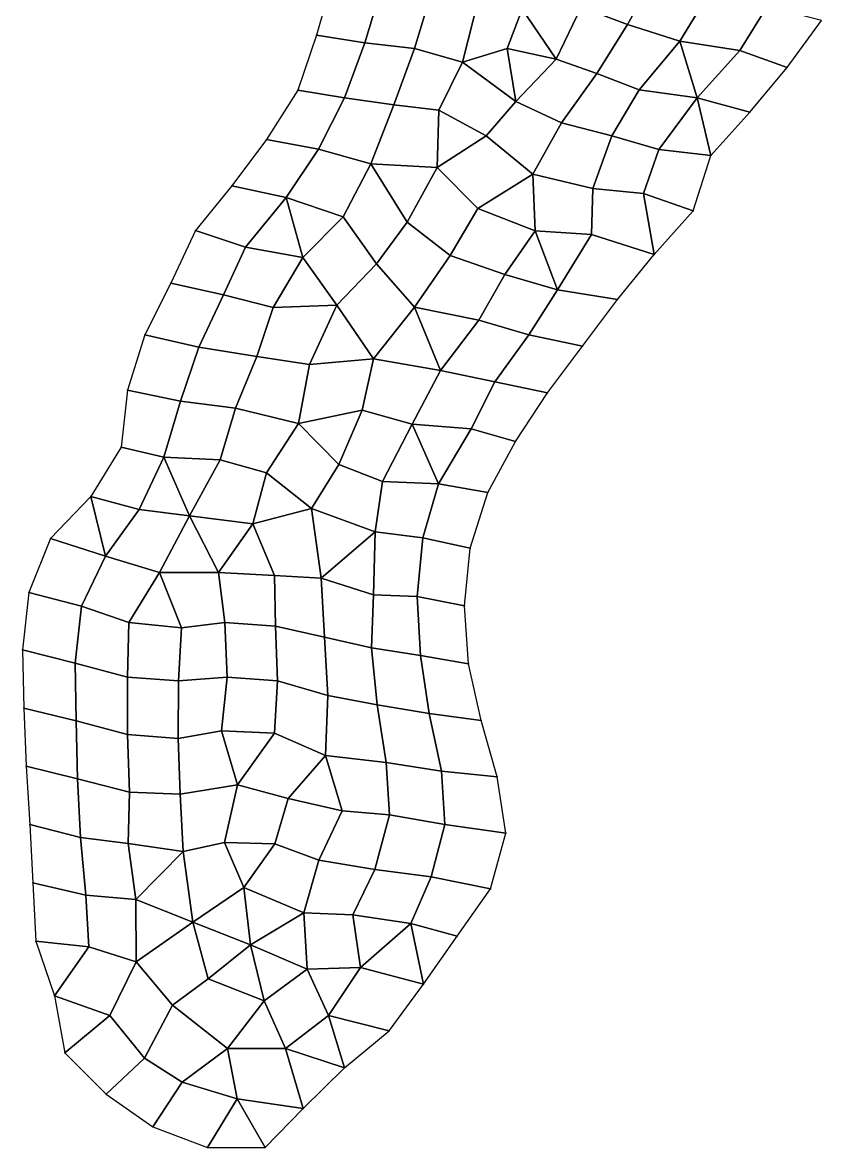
# Model space of a CAD drawing. Extents: x 727294 to 731543, y 8575035 to 8579824.
# Drawn here: x 731015.4 to 731289.4, y 8575035 to 8575420.8 of the extents above; entities that cross this region are included whole.
import ezdxf

# ---------------------------------------------------------------- set-up
doc = ezdxf.new("R2010")
doc.units = 0
for name, color, linetype in [('MESH_BOUND', 25, 'CONTINUOUS'), ('MESH_ELEMS', 250, 'CONTINUOUS'), ('MESH_NODES', 18, 'CONTINUOUS')]:
    doc.layers.add(name, color=color, linetype=linetype)

msp = doc.modelspace()

# ---------------------------------------------------------------- linework, layer by layer
at = {"layer": 'MESH_BOUND', "color": 25}
for points in [[(731121.69, 8575435.63, 38.17), (731116.18, 8575416.4, 38.17)], [(731277.65, 8575405.36, 38.17), (731289.38, 8575421.52, 38.17)], [(731116.18, 8575416.4, 38.17), (731109.8, 8575397.57, 38.17)], [(731264.82, 8575390.03, 38.17), (731277.65, 8575405.36, 38.17)], [(731109.8, 8575397.57, 38.17), (731099.08, 8575380.68, 38.17)], [(731251.45, 8575375.22, 38.17), (731264.82, 8575390.03, 38.17)], [(731099.08, 8575380.68, 38.17), (731087.16, 8575364.76, 38.17)], [(731245.34, 8575356.21, 38.17), (731251.45, 8575375.22, 38.17)], [(731087.16, 8575364.76, 38.17), (731074.75, 8575349.5, 38.17)], [(731232.02, 8575341.29, 38.17), (731245.34, 8575356.21, 38.17)], [(731074.75, 8575349.5, 38.17), (731066.31, 8575331.45, 38.17)], [(731219.46, 8575325.75, 38.17), (731232.02, 8575341.29, 38.17)], [(731066.31, 8575331.45, 38.17), (731057.37, 8575313.66, 38.17)], [(731207.46, 8575309.75, 38.17), (731219.46, 8575325.75, 38.17)], [(731057.37, 8575313.66, 38.17), (731051.4, 8575294.68, 38.17)], [(731195.46, 8575293.75, 38.17), (731207.46, 8575309.75, 38.17)], [(731051.4, 8575294.68, 38.17), (731049.28, 8575275.14, 38.17)], [(731184.45, 8575277.08, 38.17), (731195.46, 8575293.75, 38.17)], [(731049.28, 8575275.14, 38.17), (731038.88, 8575258.21, 38.17)], [(731174.92, 8575259.59, 38.17), (731184.45, 8575277.08, 38.17)], [(731168.9, 8575240.51, 38.17), (731174.92, 8575259.59, 38.17)], [(731038.88, 8575258.21, 38.17), (731024.98, 8575243.86, 38.17)], [(731024.98, 8575243.86, 38.17), (731017.56, 8575225.29, 38.17)], [(731166.97, 8575220.72, 38.17), (731168.9, 8575240.51, 38.17)], [(731017.56, 8575225.29, 38.17), (731015.4, 8575205.71, 38.17)], [(731168.34, 8575200.91, 38.17), (731166.97, 8575220.72, 38.17)], [(731015.4, 8575205.71, 38.17), (731015.81, 8575185.71, 38.17)], [(731172.63, 8575181.39, 38.17), (731168.34, 8575200.91, 38.17)], [(731015.81, 8575185.71, 38.17), (731016.61, 8575165.73, 38.17)], [(731178.22, 8575162.18, 38.17), (731172.63, 8575181.39, 38.17)], [(731016.61, 8575165.73, 38.17), (731017.86, 8575145.77, 38.17)], [(731181.14, 8575142.78, 38.17), (731178.22, 8575162.18, 38.17)], [(731017.86, 8575145.77, 38.17), (731018.94, 8575125.8, 38.17)], [(731175.88, 8575123.76, 38.17), (731181.14, 8575142.78, 38.17)], [(731018.94, 8575125.8, 38.17), (731020.01, 8575105.83, 38.17)], [(731164.44, 8575107.45, 38.17), (731175.88, 8575123.76, 38.17)], [(731020.01, 8575105.83, 38.17), (731026.35, 8575087.01, 38.17)], [(731152.96, 8575091.08, 38.17), (731164.44, 8575107.45, 38.17)], [(731141.15, 8575075.08, 38.17), (731152.96, 8575091.08, 38.17)], [(731026.35, 8575087.01, 38.17), (731029.95, 8575067.45, 38.17)], [(731125.76, 8575062.31, 38.17), (731141.15, 8575075.08, 38.17)], [(731029.95, 8575067.45, 38.17), (731044.12, 8575053.34, 38.17)], [(731111.63, 8575048.4, 38.17), (731125.76, 8575062.31, 38.17)], [(731044.12, 8575053.34, 38.17), (731060.13, 8575042.07, 38.17)], [(731098.65, 8575035.06, 38.17), (731111.63, 8575048.4, 38.17)], [(731060.13, 8575042.07, 38.17), (731078.84, 8575035.02, 38.17)], [(731078.84, 8575035.02, 38.17), (731098.65, 8575035.06, 38.17)]]:
    msp.add_polyline3d(points, dxfattribs=at)
at = {"layer": 'MESH_ELEMS', "color": 179}
for points in [[(731222.83, 8575420.06, 38.17), (731231.38, 8575435.5, 38.17), (731217.38, 8575446.63, 38.17), (731207.01, 8575426.09, 38.17)], [(731132.78, 8575413.86, 38.17), (731138.34, 8575432.48, 38.17), (731121.69, 8575435.63, 38.17), (731116.18, 8575416.4, 38.17)], [(731149.87, 8575411.86, 38.17), (731155.63, 8575431.19, 38.17), (731138.34, 8575432.48, 38.17), (731132.78, 8575413.86, 38.17)], [(731231.38, 8575435.5, 38.17), (731222.83, 8575420.06, 38.17), (731240.86, 8575414.41, 38.17), (731250.17, 8575429.84, 38.17)], [(731166.23, 8575407.21, 38.17), (731171.94, 8575429.87, 38.17), (731155.63, 8575431.19, 38.17), (731149.87, 8575411.86, 38.17)], [(731166.23, 8575407.21, 38.17), (731181.63, 8575411.83, 38.17), (731186.75, 8575425.34, 38.17), (731171.94, 8575429.87, 38.17)], [(731261.42, 8575411.24, 38.17), (731270.79, 8575426.31, 38.17), (731250.17, 8575429.84, 38.17), (731240.86, 8575414.41, 38.17)], [(731186.75, 8575425.34, 38.17), (731181.63, 8575411.83, 38.17), (731198.4, 8575408.26, 38.17), (731186.75, 8575425.34, 38.17)], [(731198.4, 8575408.26, 38.17), (731207.01, 8575426.09, 38.17), (731186.75, 8575425.34, 38.17), (731198.4, 8575408.26, 38.17)], [(731212.29, 8575403.32, 38.17), (731222.83, 8575420.06, 38.17), (731207.01, 8575426.09, 38.17), (731198.4, 8575408.26, 38.17)], [(731277.65, 8575405.36, 38.17), (731289.38, 8575421.52, 38.17), (731270.79, 8575426.31, 38.17), (731261.42, 8575411.24, 38.17)], [(731226.84, 8575397.7, 38.17), (731240.86, 8575414.41, 38.17), (731222.83, 8575420.06, 38.17), (731212.29, 8575403.32, 38.17)], [(731125.8, 8575394.99, 38.17), (731132.78, 8575413.86, 38.17), (731116.18, 8575416.4, 38.17), (731109.8, 8575397.57, 38.17)], [(731142.77, 8575392.58, 38.17), (731149.87, 8575411.86, 38.17), (731132.78, 8575413.86, 38.17), (731125.8, 8575394.99, 38.17)], [(731240.86, 8575414.41, 38.17), (731226.84, 8575397.7, 38.17), (731246.78, 8575394.99, 38.17), (731240.86, 8575414.41, 38.17)], [(731261.42, 8575411.24, 38.17), (731240.86, 8575414.41, 38.17), (731246.78, 8575394.99, 38.17), (731261.42, 8575411.24, 38.17)], [(731158.12, 8575390.75, 38.17), (731166.23, 8575407.21, 38.17), (731149.87, 8575411.86, 38.17), (731142.77, 8575392.58, 38.17)], [(731181.63, 8575411.83, 38.17), (731166.23, 8575407.21, 38.17), (731184.62, 8575393.71, 38.17), (731181.63, 8575411.83, 38.17)], [(731181.63, 8575411.83, 38.17), (731184.62, 8575393.71, 38.17), (731198.4, 8575408.26, 38.17), (731181.63, 8575411.83, 38.17)], [(731264.82, 8575390.03, 38.17), (731277.65, 8575405.36, 38.17), (731261.42, 8575411.24, 38.17), (731246.78, 8575394.99, 38.17)], [(731158.12, 8575390.75, 38.17), (731174.35, 8575381.92, 38.17), (731184.62, 8575393.71, 38.17), (731166.23, 8575407.21, 38.17)], [(731200.23, 8575386.44, 38.17), (731212.29, 8575403.32, 38.17), (731198.4, 8575408.26, 38.17), (731184.62, 8575393.71, 38.17)], [(731212.29, 8575403.32, 38.17), (731200.23, 8575386.44, 38.17), (731217.46, 8575381.93, 38.17), (731226.84, 8575397.7, 38.17)], [(731116.9, 8575377.36, 38.17), (731125.8, 8575394.99, 38.17), (731109.8, 8575397.57, 38.17), (731099.08, 8575380.68, 38.17)], [(731233.58, 8575377.27, 38.17), (731246.78, 8575394.99, 38.17), (731226.84, 8575397.7, 38.17), (731217.46, 8575381.93, 38.17)], [(731134.85, 8575372.31, 38.17), (731142.77, 8575392.58, 38.17), (731125.8, 8575394.99, 38.17), (731116.9, 8575377.36, 38.17)], [(731184.62, 8575393.71, 38.17), (731174.35, 8575381.92, 38.17), (731190.41, 8575368.79, 38.17), (731200.23, 8575386.44, 38.17)], [(731251.45, 8575375.22, 38.17), (731246.78, 8575394.99, 38.17), (731233.58, 8575377.27, 38.17), (731251.45, 8575375.22, 38.17)], [(731251.45, 8575375.22, 38.17), (731264.82, 8575390.03, 38.17), (731246.78, 8575394.99, 38.17), (731251.45, 8575375.22, 38.17)], [(731157.55, 8575371.08, 38.17), (731158.12, 8575390.75, 38.17), (731142.77, 8575392.58, 38.17), (731134.85, 8575372.31, 38.17)], [(731174.35, 8575381.92, 38.17), (731158.12, 8575390.75, 38.17), (731157.55, 8575371.08, 38.17), (731174.35, 8575381.92, 38.17)], [(731210.95, 8575363.84, 38.17), (731217.46, 8575381.93, 38.17), (731200.23, 8575386.44, 38.17), (731190.41, 8575368.79, 38.17)], [(731171.58, 8575356.97, 38.17), (731190.41, 8575368.79, 38.17), (731174.35, 8575381.92, 38.17), (731157.55, 8575371.08, 38.17)], [(731228.3, 8575362.12, 38.17), (731233.58, 8575377.27, 38.17), (731217.46, 8575381.93, 38.17), (731210.95, 8575363.84, 38.17)], [(731105.79, 8575360.77, 38.17), (731116.9, 8575377.36, 38.17), (731099.08, 8575380.68, 38.17), (731087.16, 8575364.76, 38.17)], [(731125.36, 8575354.2, 38.17), (731134.85, 8575372.31, 38.17), (731116.9, 8575377.36, 38.17), (731105.79, 8575360.77, 38.17)], [(731245.34, 8575356.21, 38.17), (731251.45, 8575375.22, 38.17), (731233.58, 8575377.27, 38.17), (731228.3, 8575362.12, 38.17)], [(731125.36, 8575354.2, 38.17), (731136.75, 8575338.02, 38.17), (731147.33, 8575352.33, 38.17), (731134.85, 8575372.31, 38.17)], [(731134.85, 8575372.31, 38.17), (731147.33, 8575352.33, 38.17), (731157.55, 8575371.08, 38.17), (731134.85, 8575372.31, 38.17)], [(731147.33, 8575352.33, 38.17), (731162, 8575340.89, 38.17), (731171.58, 8575356.97, 38.17), (731157.55, 8575371.08, 38.17)], [(731191.21, 8575349.3, 38.17), (731190.41, 8575368.79, 38.17), (731171.58, 8575356.97, 38.17), (731191.21, 8575349.3, 38.17)], [(731210.95, 8575363.84, 38.17), (731190.41, 8575368.79, 38.17), (731191.21, 8575349.3, 38.17), (731210.56, 8575348.12, 38.17)], [(731091.91, 8575343.7, 38.17), (731105.79, 8575360.77, 38.17), (731087.16, 8575364.76, 38.17), (731074.75, 8575349.5, 38.17)], [(731210.56, 8575348.12, 38.17), (731232.02, 8575341.29, 38.17), (731228.3, 8575362.12, 38.17), (731210.95, 8575363.84, 38.17)], [(731105.79, 8575360.77, 38.17), (731091.91, 8575343.7, 38.17), (731111.52, 8575340.26, 38.17), (731105.79, 8575360.77, 38.17)], [(731105.79, 8575360.77, 38.17), (731111.52, 8575340.26, 38.17), (731125.36, 8575354.2, 38.17), (731105.79, 8575360.77, 38.17)], [(731232.02, 8575341.29, 38.17), (731245.34, 8575356.21, 38.17), (731228.3, 8575362.12, 38.17), (731232.02, 8575341.29, 38.17)], [(731180.85, 8575334.38, 38.17), (731191.21, 8575349.3, 38.17), (731171.58, 8575356.97, 38.17), (731162, 8575340.89, 38.17)], [(731111.52, 8575340.26, 38.17), (731123.15, 8575323.83, 38.17), (731136.75, 8575338.02, 38.17), (731125.36, 8575354.2, 38.17)], [(731136.75, 8575338.02, 38.17), (731149.82, 8575323.23, 38.17), (731162, 8575340.89, 38.17), (731147.33, 8575352.33, 38.17)], [(731084.35, 8575327.41, 38.17), (731091.91, 8575343.7, 38.17), (731074.75, 8575349.5, 38.17), (731066.31, 8575331.45, 38.17)], [(731180.85, 8575334.38, 38.17), (731198.8, 8575329.17, 38.17), (731191.21, 8575349.3, 38.17), (731180.85, 8575334.38, 38.17)], [(731191.21, 8575349.3, 38.17), (731198.8, 8575329.17, 38.17), (731210.56, 8575348.12, 38.17), (731191.21, 8575349.3, 38.17)], [(731210.56, 8575348.12, 38.17), (731198.8, 8575329.17, 38.17), (731219.46, 8575325.75, 38.17), (731232.02, 8575341.29, 38.17)], [(731101.41, 8575323.01, 38.17), (731111.52, 8575340.26, 38.17), (731091.91, 8575343.7, 38.17), (731084.35, 8575327.41, 38.17)], [(731101.41, 8575323.01, 38.17), (731123.15, 8575323.83, 38.17), (731111.52, 8575340.26, 38.17), (731101.41, 8575323.01, 38.17)], [(731171.93, 8575318.7, 38.17), (731180.85, 8575334.38, 38.17), (731162, 8575340.89, 38.17), (731149.82, 8575323.23, 38.17)], [(731149.82, 8575323.23, 38.17), (731136.75, 8575338.02, 38.17), (731123.15, 8575323.83, 38.17), (731135.77, 8575305.41, 38.17)], [(731189.01, 8575313.65, 38.17), (731198.8, 8575329.17, 38.17), (731180.85, 8575334.38, 38.17), (731171.93, 8575318.7, 38.17)], [(731075.82, 8575309.47, 38.17), (731084.35, 8575327.41, 38.17), (731066.31, 8575331.45, 38.17), (731057.37, 8575313.66, 38.17)], [(731207.46, 8575309.75, 38.17), (731219.46, 8575325.75, 38.17), (731198.8, 8575329.17, 38.17), (731189.01, 8575313.65, 38.17)], [(731095.76, 8575306.24, 38.17), (731101.41, 8575323.01, 38.17), (731084.35, 8575327.41, 38.17), (731075.82, 8575309.47, 38.17)], [(731101.41, 8575323.01, 38.17), (731095.76, 8575306.24, 38.17), (731113.8, 8575303.46, 38.17), (731123.15, 8575323.83, 38.17)], [(731123.15, 8575323.83, 38.17), (731113.8, 8575303.46, 38.17), (731135.77, 8575305.41, 38.17), (731123.15, 8575323.83, 38.17)], [(731135.77, 8575305.41, 38.17), (731158.74, 8575301.46, 38.17), (731149.82, 8575323.23, 38.17), (731135.77, 8575305.41, 38.17)], [(731158.74, 8575301.46, 38.17), (731171.93, 8575318.7, 38.17), (731149.82, 8575323.23, 38.17), (731158.74, 8575301.46, 38.17)], [(731177.38, 8575297.55, 38.17), (731189.01, 8575313.65, 38.17), (731171.93, 8575318.7, 38.17), (731158.74, 8575301.46, 38.17)], [(731069.58, 8575290.9, 38.17), (731075.82, 8575309.47, 38.17), (731057.37, 8575313.66, 38.17), (731051.4, 8575294.68, 38.17)], [(731195.46, 8575293.75, 38.17), (731207.46, 8575309.75, 38.17), (731189.01, 8575313.65, 38.17), (731177.38, 8575297.55, 38.17)], [(731088.39, 8575288.5, 38.17), (731095.76, 8575306.24, 38.17), (731075.82, 8575309.47, 38.17), (731069.58, 8575290.9, 38.17)], [(731110.03, 8575283.23, 38.17), (731113.8, 8575303.46, 38.17), (731095.76, 8575306.24, 38.17), (731088.39, 8575288.5, 38.17)], [(731113.8, 8575303.46, 38.17), (731110.03, 8575283.23, 38.17), (731131.9, 8575287.87, 38.17), (731135.77, 8575305.41, 38.17)], [(731135.77, 8575305.41, 38.17), (731131.9, 8575287.87, 38.17), (731149.07, 8575283.05, 38.17), (731158.74, 8575301.46, 38.17)], [(731169.23, 8575281.5, 38.17), (731177.38, 8575297.55, 38.17), (731158.74, 8575301.46, 38.17), (731149.07, 8575283.05, 38.17)], [(731184.45, 8575277.08, 38.17), (731195.46, 8575293.75, 38.17), (731177.38, 8575297.55, 38.17), (731169.23, 8575281.5, 38.17)], [(731069.58, 8575290.9, 38.17), (731051.4, 8575294.68, 38.17), (731049.28, 8575275.14, 38.17), (731063.92, 8575271.73, 38.17)], [(731083.23, 8575270.88, 38.17), (731088.39, 8575288.5, 38.17), (731069.58, 8575290.9, 38.17), (731063.92, 8575271.73, 38.17)], [(731099.08, 8575266.42, 38.17), (731110.03, 8575283.23, 38.17), (731088.39, 8575288.5, 38.17), (731083.23, 8575270.88, 38.17)], [(731110.03, 8575283.23, 38.17), (731123.83, 8575269.25, 38.17), (731131.9, 8575287.87, 38.17), (731110.03, 8575283.23, 38.17)], [(731138.88, 8575263.34, 38.17), (731149.07, 8575283.05, 38.17), (731131.9, 8575287.87, 38.17), (731123.83, 8575269.25, 38.17)], [(731099.08, 8575266.42, 38.17), (731114.47, 8575254.09, 38.17), (731123.83, 8575269.25, 38.17), (731110.03, 8575283.23, 38.17)], [(731138.88, 8575263.34, 38.17), (731158.07, 8575262.62, 38.17), (731149.07, 8575283.05, 38.17), (731138.88, 8575263.34, 38.17)], [(731169.23, 8575281.5, 38.17), (731149.07, 8575283.05, 38.17), (731158.07, 8575262.62, 38.17), (731169.23, 8575281.5, 38.17)], [(731174.92, 8575259.59, 38.17), (731184.45, 8575277.08, 38.17), (731169.23, 8575281.5, 38.17), (731158.07, 8575262.62, 38.17)], [(731055.37, 8575253.79, 38.17), (731063.92, 8575271.73, 38.17), (731049.28, 8575275.14, 38.17), (731038.88, 8575258.21, 38.17)], [(731063.92, 8575271.73, 38.17), (731055.37, 8575253.79, 38.17), (731072.69, 8575251.62, 38.17), (731063.92, 8575271.73, 38.17)], [(731083.23, 8575270.88, 38.17), (731063.92, 8575271.73, 38.17), (731072.69, 8575251.62, 38.17), (731083.23, 8575270.88, 38.17)], [(731094.43, 8575248.92, 38.17), (731099.08, 8575266.42, 38.17), (731083.23, 8575270.88, 38.17), (731072.69, 8575251.62, 38.17)], [(731099.08, 8575266.42, 38.17), (731094.43, 8575248.92, 38.17), (731114.47, 8575254.09, 38.17), (731099.08, 8575266.42, 38.17)], [(731114.47, 8575254.09, 38.17), (731136.31, 8575246.1, 38.17), (731138.88, 8575263.34, 38.17), (731123.83, 8575269.25, 38.17)], [(731152.73, 8575244.09, 38.17), (731158.07, 8575262.62, 38.17), (731138.88, 8575263.34, 38.17), (731136.31, 8575246.1, 38.17)], [(731168.9, 8575240.51, 38.17), (731174.92, 8575259.59, 38.17), (731158.07, 8575262.62, 38.17), (731152.73, 8575244.09, 38.17)], [(731024.98, 8575243.86, 38.17), (731043.85, 8575237.82, 38.17), (731038.88, 8575258.21, 38.17), (731024.98, 8575243.86, 38.17)], [(731055.37, 8575253.79, 38.17), (731038.88, 8575258.21, 38.17), (731043.85, 8575237.82, 38.17), (731055.37, 8575253.79, 38.17)], [(731055.37, 8575253.79, 38.17), (731043.85, 8575237.82, 38.17), (731062.35, 8575232.15, 38.17), (731072.69, 8575251.62, 38.17)], [(731062.35, 8575232.15, 38.17), (731082.64, 8575232.16, 38.17), (731072.69, 8575251.62, 38.17), (731062.35, 8575232.15, 38.17)], [(731072.69, 8575251.62, 38.17), (731082.64, 8575232.16, 38.17), (731094.43, 8575248.92, 38.17), (731072.69, 8575251.62, 38.17)], [(731101.82, 8575231.2, 38.17), (731117.85, 8575230.25, 38.17), (731114.47, 8575254.09, 38.17), (731094.43, 8575248.92, 38.17)], [(731136.31, 8575246.1, 38.17), (731114.47, 8575254.09, 38.17), (731117.85, 8575230.25, 38.17), (731136.31, 8575246.1, 38.17)], [(731101.82, 8575231.2, 38.17), (731094.43, 8575248.92, 38.17), (731082.64, 8575232.16, 38.17), (731101.82, 8575231.2, 38.17)], [(731035.62, 8575220.69, 38.17), (731043.85, 8575237.82, 38.17), (731024.98, 8575243.86, 38.17), (731017.56, 8575225.29, 38.17)], [(731135.79, 8575224.55, 38.17), (731136.31, 8575246.1, 38.17), (731117.85, 8575230.25, 38.17), (731135.79, 8575224.55, 38.17)], [(731150.79, 8575224.01, 38.17), (731152.73, 8575244.09, 38.17), (731136.31, 8575246.1, 38.17), (731135.79, 8575224.55, 38.17)], [(731168.9, 8575240.51, 38.17), (731152.73, 8575244.09, 38.17), (731150.79, 8575224.01, 38.17), (731166.97, 8575220.72, 38.17)], [(731051.88, 8575215.01, 38.17), (731062.35, 8575232.15, 38.17), (731043.85, 8575237.82, 38.17), (731035.62, 8575220.69, 38.17)], [(731051.88, 8575215.01, 38.17), (731069.94, 8575213.17, 38.17), (731062.35, 8575232.15, 38.17), (731051.88, 8575215.01, 38.17)], [(731069.94, 8575213.17, 38.17), (731084.74, 8575215.01, 38.17), (731082.64, 8575232.16, 38.17), (731062.35, 8575232.15, 38.17)], [(731084.74, 8575215.01, 38.17), (731102.21, 8575213.78, 38.17), (731101.82, 8575231.2, 38.17), (731082.64, 8575232.16, 38.17)], [(731102.21, 8575213.78, 38.17), (731118.95, 8575210.03, 38.17), (731117.85, 8575230.25, 38.17), (731101.82, 8575231.2, 38.17)], [(731135.79, 8575224.55, 38.17), (731117.85, 8575230.25, 38.17), (731118.95, 8575210.03, 38.17), (731135.07, 8575206.35, 38.17)], [(731035.62, 8575220.69, 38.17), (731017.56, 8575225.29, 38.17), (731015.4, 8575205.71, 38.17), (731033.44, 8575201.16, 38.17)], [(731150.79, 8575224.01, 38.17), (731135.79, 8575224.55, 38.17), (731135.07, 8575206.35, 38.17), (731151.91, 8575203.7, 38.17)], [(731151.91, 8575203.7, 38.17), (731168.34, 8575200.91, 38.17), (731166.97, 8575220.72, 38.17), (731150.79, 8575224.01, 38.17)], [(731033.44, 8575201.16, 38.17), (731051.41, 8575196.35, 38.17), (731051.88, 8575215.01, 38.17), (731035.62, 8575220.69, 38.17)], [(731051.41, 8575196.35, 38.17), (731068.85, 8575195.06, 38.17), (731069.94, 8575213.17, 38.17), (731051.88, 8575215.01, 38.17)], [(731085.53, 8575196.26, 38.17), (731084.74, 8575215.01, 38.17), (731069.94, 8575213.17, 38.17), (731068.85, 8575195.06, 38.17)], [(731085.53, 8575196.26, 38.17), (731102.8, 8575195, 38.17), (731102.21, 8575213.78, 38.17), (731084.74, 8575215.01, 38.17)], [(731102.8, 8575195, 38.17), (731120.1, 8575190.05, 38.17), (731118.95, 8575210.03, 38.17), (731102.21, 8575213.78, 38.17)], [(731120.1, 8575190.05, 38.17), (731136.97, 8575186.8, 38.17), (731135.07, 8575206.35, 38.17), (731118.95, 8575210.03, 38.17)], [(731015.81, 8575185.71, 38.17), (731033.78, 8575181.28, 38.17), (731033.44, 8575201.16, 38.17), (731015.4, 8575205.71, 38.17)], [(731136.97, 8575186.8, 38.17), (731154.85, 8575183.88, 38.17), (731151.91, 8575203.7, 38.17), (731135.07, 8575206.35, 38.17)], [(731033.78, 8575181.28, 38.17), (731051.46, 8575176.68, 38.17), (731051.41, 8575196.35, 38.17), (731033.44, 8575201.16, 38.17)], [(731154.85, 8575183.88, 38.17), (731172.63, 8575181.39, 38.17), (731168.34, 8575200.91, 38.17), (731151.91, 8575203.7, 38.17)], [(731051.46, 8575176.68, 38.17), (731068.83, 8575175.32, 38.17), (731068.85, 8575195.06, 38.17), (731051.41, 8575196.35, 38.17)], [(731083.61, 8575177.85, 38.17), (731085.53, 8575196.26, 38.17), (731068.85, 8575195.06, 38.17), (731068.83, 8575175.32, 38.17)], [(731083.61, 8575177.85, 38.17), (731101.82, 8575177.12, 38.17), (731102.8, 8575195, 38.17), (731085.53, 8575196.26, 38.17)], [(731101.82, 8575177.12, 38.17), (731119.27, 8575169.39, 38.17), (731120.1, 8575190.05, 38.17), (731102.8, 8575195, 38.17)], [(731119.27, 8575169.39, 38.17), (731140.07, 8575167.08, 38.17), (731136.97, 8575186.8, 38.17), (731120.1, 8575190.05, 38.17)], [(731016.61, 8575165.73, 38.17), (731034.29, 8575161.47, 38.17), (731033.78, 8575181.28, 38.17), (731015.81, 8575185.71, 38.17)], [(731140.07, 8575167.08, 38.17), (731159.09, 8575164.08, 38.17), (731154.85, 8575183.88, 38.17), (731136.97, 8575186.8, 38.17)], [(731034.29, 8575161.47, 38.17), (731052.14, 8575156.84, 38.17), (731051.46, 8575176.68, 38.17), (731033.78, 8575181.28, 38.17)], [(731159.09, 8575164.08, 38.17), (731178.22, 8575162.18, 38.17), (731172.63, 8575181.39, 38.17), (731154.85, 8575183.88, 38.17)], [(731089.17, 8575159.39, 38.17), (731083.61, 8575177.85, 38.17), (731068.83, 8575175.32, 38.17), (731069.52, 8575156.17, 38.17)], [(731101.82, 8575177.12, 38.17), (731083.61, 8575177.85, 38.17), (731089.17, 8575159.39, 38.17), (731101.82, 8575177.12, 38.17)], [(731052.14, 8575156.84, 38.17), (731069.52, 8575156.17, 38.17), (731068.83, 8575175.32, 38.17), (731051.46, 8575176.68, 38.17)], [(731106.46, 8575154.73, 38.17), (731119.27, 8575169.39, 38.17), (731101.82, 8575177.12, 38.17), (731089.17, 8575159.39, 38.17)], [(731125.05, 8575150.47, 38.17), (731119.27, 8575169.39, 38.17), (731106.46, 8575154.73, 38.17), (731125.05, 8575150.47, 38.17)], [(731140.07, 8575167.08, 38.17), (731119.27, 8575169.39, 38.17), (731125.05, 8575150.47, 38.17), (731141.22, 8575149.05, 38.17)], [(731141.22, 8575149.05, 38.17), (731160.24, 8575145.81, 38.17), (731159.09, 8575164.08, 38.17), (731140.07, 8575167.08, 38.17)], [(731017.86, 8575145.77, 38.17), (731035.28, 8575141.27, 38.17), (731034.29, 8575161.47, 38.17), (731016.61, 8575165.73, 38.17)], [(731160.24, 8575145.81, 38.17), (731181.14, 8575142.78, 38.17), (731178.22, 8575162.18, 38.17), (731159.09, 8575164.08, 38.17)], [(731052.14, 8575156.84, 38.17), (731034.29, 8575161.47, 38.17), (731035.28, 8575141.27, 38.17), (731051.65, 8575139.31, 38.17)], [(731084.68, 8575139.62, 38.17), (731089.17, 8575159.39, 38.17), (731069.52, 8575156.17, 38.17), (731070.51, 8575136.57, 38.17)], [(731101.98, 8575139.15, 38.17), (731106.46, 8575154.73, 38.17), (731089.17, 8575159.39, 38.17), (731084.68, 8575139.62, 38.17)], [(731069.52, 8575156.17, 38.17), (731052.14, 8575156.84, 38.17), (731051.65, 8575139.31, 38.17), (731070.51, 8575136.57, 38.17)], [(731117.04, 8575133.52, 38.17), (731125.05, 8575150.47, 38.17), (731106.46, 8575154.73, 38.17), (731101.98, 8575139.15, 38.17)], [(731136.27, 8575130.35, 38.17), (731141.22, 8575149.05, 38.17), (731125.05, 8575150.47, 38.17), (731117.04, 8575133.52, 38.17)], [(731155.54, 8575127.89, 38.17), (731160.24, 8575145.81, 38.17), (731141.22, 8575149.05, 38.17), (731136.27, 8575130.35, 38.17)], [(731018.94, 8575125.8, 38.17), (731037.13, 8575121.6, 38.17), (731035.28, 8575141.27, 38.17), (731017.86, 8575145.77, 38.17)], [(731175.88, 8575123.76, 38.17), (731181.14, 8575142.78, 38.17), (731160.24, 8575145.81, 38.17), (731155.54, 8575127.89, 38.17)], [(731051.65, 8575139.31, 38.17), (731035.28, 8575141.27, 38.17), (731037.13, 8575121.6, 38.17), (731054.23, 8575120.06, 38.17)], [(731051.65, 8575139.31, 38.17), (731054.23, 8575120.06, 38.17), (731070.51, 8575136.57, 38.17), (731051.65, 8575139.31, 38.17)], [(731091.24, 8575124.16, 38.17), (731084.68, 8575139.62, 38.17), (731070.51, 8575136.57, 38.17), (731073.78, 8575112.32, 38.17)], [(731101.98, 8575139.15, 38.17), (731084.68, 8575139.62, 38.17), (731091.24, 8575124.16, 38.17), (731101.98, 8575139.15, 38.17)], [(731111.88, 8575115.53, 38.17), (731117.04, 8575133.52, 38.17), (731101.98, 8575139.15, 38.17), (731091.24, 8575124.16, 38.17)], [(731070.51, 8575136.57, 38.17), (731054.23, 8575120.06, 38.17), (731073.78, 8575112.32, 38.17), (731070.51, 8575136.57, 38.17)], [(731128.72, 8575114.83, 38.17), (731136.27, 8575130.35, 38.17), (731117.04, 8575133.52, 38.17), (731111.88, 8575115.53, 38.17)], [(731148.57, 8575111.81, 38.17), (731155.54, 8575127.89, 38.17), (731136.27, 8575130.35, 38.17), (731128.72, 8575114.83, 38.17)], [(731164.44, 8575107.45, 38.17), (731175.88, 8575123.76, 38.17), (731155.54, 8575127.89, 38.17), (731148.57, 8575111.81, 38.17)], [(731020.01, 8575105.83, 38.17), (731038.12, 8575103.89, 38.17), (731037.13, 8575121.6, 38.17), (731018.94, 8575125.8, 38.17)], [(731091.24, 8575124.16, 38.17), (731073.78, 8575112.32, 38.17), (731093.54, 8575104.47, 38.17), (731091.24, 8575124.16, 38.17)], [(731111.88, 8575115.53, 38.17), (731091.24, 8575124.16, 38.17), (731093.54, 8575104.47, 38.17), (731111.88, 8575115.53, 38.17)], [(731054.23, 8575120.06, 38.17), (731037.13, 8575121.6, 38.17), (731038.12, 8575103.89, 38.17), (731054.39, 8575098.68, 38.17)], [(731073.78, 8575112.32, 38.17), (731054.23, 8575120.06, 38.17), (731054.39, 8575098.68, 38.17), (731073.78, 8575112.32, 38.17)], [(731054.39, 8575098.68, 38.17), (731066.79, 8575083.79, 38.17), (731079.02, 8575092.84, 38.17), (731073.78, 8575112.32, 38.17)], [(731079.02, 8575092.84, 38.17), (731093.54, 8575104.47, 38.17), (731073.78, 8575112.32, 38.17), (731079.02, 8575092.84, 38.17)], [(731111.88, 8575115.53, 38.17), (731093.54, 8575104.47, 38.17), (731113.03, 8575096.18, 38.17), (731111.88, 8575115.53, 38.17)], [(731128.72, 8575114.83, 38.17), (731111.88, 8575115.53, 38.17), (731113.03, 8575096.18, 38.17), (731131.27, 8575096.77, 38.17)], [(731148.57, 8575111.81, 38.17), (731128.72, 8575114.83, 38.17), (731131.27, 8575096.77, 38.17), (731148.57, 8575111.81, 38.17)], [(731148.57, 8575111.81, 38.17), (731131.27, 8575096.77, 38.17), (731152.96, 8575091.08, 38.17), (731148.57, 8575111.81, 38.17)], [(731152.96, 8575091.08, 38.17), (731164.44, 8575107.45, 38.17), (731148.57, 8575111.81, 38.17), (731152.96, 8575091.08, 38.17)], [(731038.12, 8575103.89, 38.17), (731020.01, 8575105.83, 38.17), (731026.35, 8575087.01, 38.17), (731038.12, 8575103.89, 38.17)], [(731098.3, 8575085.26, 38.17), (731093.54, 8575104.47, 38.17), (731079.02, 8575092.84, 38.17), (731098.3, 8575085.26, 38.17)], [(731113.03, 8575096.18, 38.17), (731093.54, 8575104.47, 38.17), (731098.3, 8575085.26, 38.17), (731113.03, 8575096.18, 38.17)], [(731045.35, 8575080.33, 38.17), (731054.39, 8575098.68, 38.17), (731038.12, 8575103.89, 38.17), (731026.35, 8575087.01, 38.17)], [(731045.35, 8575080.33, 38.17), (731057.22, 8575065.68, 38.17), (731066.79, 8575083.79, 38.17), (731054.39, 8575098.68, 38.17)], [(731113.03, 8575096.18, 38.17), (731120.33, 8575080.27, 38.17), (731131.27, 8575096.77, 38.17), (731113.03, 8575096.18, 38.17)], [(731141.15, 8575075.08, 38.17), (731152.96, 8575091.08, 38.17), (731131.27, 8575096.77, 38.17), (731120.33, 8575080.27, 38.17)], [(731079.02, 8575092.84, 38.17), (731066.79, 8575083.79, 38.17), (731085.68, 8575068.95, 38.17), (731098.3, 8575085.26, 38.17)], [(731120.33, 8575080.27, 38.17), (731113.03, 8575096.18, 38.17), (731098.3, 8575085.26, 38.17), (731105.6, 8575069.02, 38.17)], [(731026.35, 8575087.01, 38.17), (731029.95, 8575067.45, 38.17), (731045.35, 8575080.33, 38.17), (731026.35, 8575087.01, 38.17)], [(731105.6, 8575069.02, 38.17), (731098.3, 8575085.26, 38.17), (731085.68, 8575068.95, 38.17), (731105.6, 8575069.02, 38.17)], [(731070.2, 8575057.48, 38.17), (731085.68, 8575068.95, 38.17), (731066.79, 8575083.79, 38.17), (731057.22, 8575065.68, 38.17)], [(731029.95, 8575067.45, 38.17), (731044.12, 8575053.34, 38.17), (731057.22, 8575065.68, 38.17), (731045.35, 8575080.33, 38.17)], [(731105.6, 8575069.02, 38.17), (731125.76, 8575062.31, 38.17), (731120.33, 8575080.27, 38.17), (731105.6, 8575069.02, 38.17)], [(731125.76, 8575062.31, 38.17), (731141.15, 8575075.08, 38.17), (731120.33, 8575080.27, 38.17), (731125.76, 8575062.31, 38.17)], [(731057.22, 8575065.68, 38.17), (731044.12, 8575053.34, 38.17), (731060.13, 8575042.07, 38.17), (731070.2, 8575057.48, 38.17)], [(731088.98, 8575051.69, 38.17), (731085.68, 8575068.95, 38.17), (731070.2, 8575057.48, 38.17), (731088.98, 8575051.69, 38.17)], [(731088.98, 8575051.69, 38.17), (731111.63, 8575048.4, 38.17), (731105.6, 8575069.02, 38.17), (731085.68, 8575068.95, 38.17)], [(731105.6, 8575069.02, 38.17), (731111.63, 8575048.4, 38.17), (731125.76, 8575062.31, 38.17), (731105.6, 8575069.02, 38.17)], [(731078.84, 8575035.02, 38.17), (731088.98, 8575051.69, 38.17), (731070.2, 8575057.48, 38.17), (731060.13, 8575042.07, 38.17)], [(731088.98, 8575051.69, 38.17), (731078.84, 8575035.02, 38.17), (731098.65, 8575035.06, 38.17), (731088.98, 8575051.69, 38.17)], [(731111.63, 8575048.4, 38.17), (731088.98, 8575051.69, 38.17), (731098.65, 8575035.06, 38.17), (731111.63, 8575048.4, 38.17)]]:
    msp.add_3dface(points, dxfattribs=at)
at = {"layer": 'MESH_NODES', "color": 18}
for p in [(731222.83, 8575420.06, 38.17), (731116.18, 8575416.4, 38.17), (731132.78, 8575413.86, 38.17), (731240.86, 8575414.41, 38.17), (731149.87, 8575411.86, 38.17), (731181.63, 8575411.83, 38.17), (731261.42, 8575411.24, 38.17), (731166.23, 8575407.21, 38.17), (731198.4, 8575408.26, 38.17), (731277.65, 8575405.36, 38.17), (731212.29, 8575403.32, 38.17), (731109.8, 8575397.57, 38.17), (731226.84, 8575397.7, 38.17), (731125.8, 8575394.99, 38.17), (731184.62, 8575393.71, 38.17), (731246.78, 8575394.99, 38.17), (731142.77, 8575392.58, 38.17), (731158.12, 8575390.75, 38.17), (731264.82, 8575390.03, 38.17), (731200.23, 8575386.44, 38.17), (731174.35, 8575381.92, 38.17), (731217.46, 8575381.93, 38.17), (731099.08, 8575380.68, 38.17), (731116.9, 8575377.36, 38.17), (731233.58, 8575377.27, 38.17), (731251.45, 8575375.22, 38.17), (731134.85, 8575372.31, 38.17), (731157.55, 8575371.08, 38.17), (731190.41, 8575368.79, 38.17), (731087.16, 8575364.76, 38.17), (731210.95, 8575363.84, 38.17), (731105.79, 8575360.77, 38.17), (731228.3, 8575362.12, 38.17), (731171.58, 8575356.97, 38.17), (731245.34, 8575356.21, 38.17), (731125.36, 8575354.2, 38.17), (731147.33, 8575352.33, 38.17), (731074.75, 8575349.5, 38.17), (731191.21, 8575349.3, 38.17), (731210.56, 8575348.12, 38.17), (731091.91, 8575343.7, 38.17), (731111.52, 8575340.26, 38.17), (731162, 8575340.89, 38.17), (731232.02, 8575341.29, 38.17), (731136.75, 8575338.02, 38.17), (731180.85, 8575334.38, 38.17), (731066.31, 8575331.45, 38.17), (731198.8, 8575329.17, 38.17), (731084.35, 8575327.41, 38.17), (731219.46, 8575325.75, 38.17), (731101.41, 8575323.01, 38.17), (731123.15, 8575323.83, 38.17), (731149.82, 8575323.23, 38.17), (731171.93, 8575318.7, 38.17), (731057.37, 8575313.66, 38.17), (731189.01, 8575313.65, 38.17), (731075.82, 8575309.47, 38.17), (731207.46, 8575309.75, 38.17), (731095.76, 8575306.24, 38.17), (731135.77, 8575305.41, 38.17), (731113.8, 8575303.46, 38.17), (731158.74, 8575301.46, 38.17), (731177.38, 8575297.55, 38.17), (731051.4, 8575294.68, 38.17), (731195.46, 8575293.75, 38.17), (731069.58, 8575290.9, 38.17), (731088.39, 8575288.5, 38.17), (731131.9, 8575287.87, 38.17), (731110.03, 8575283.23, 38.17), (731149.07, 8575283.05, 38.17), (731169.23, 8575281.5, 38.17), (731049.28, 8575275.14, 38.17), (731184.45, 8575277.08, 38.17), (731063.92, 8575271.73, 38.17), (731083.23, 8575270.88, 38.17), (731099.08, 8575266.42, 38.17), (731123.83, 8575269.25, 38.17), (731138.88, 8575263.34, 38.17), (731158.07, 8575262.62, 38.17), (731174.92, 8575259.59, 38.17), (731038.88, 8575258.21, 38.17), (731055.37, 8575253.79, 38.17), (731072.69, 8575251.62, 38.17), (731114.47, 8575254.09, 38.17), (731094.43, 8575248.92, 38.17), (731024.98, 8575243.86, 38.17), (731136.31, 8575246.1, 38.17), (731152.73, 8575244.09, 38.17), (731168.9, 8575240.51, 38.17), (731043.85, 8575237.82, 38.17), (731062.35, 8575232.15, 38.17), (731082.64, 8575232.16, 38.17), (731101.82, 8575231.2, 38.17), (731117.85, 8575230.25, 38.17), (731017.56, 8575225.29, 38.17), (731135.79, 8575224.55, 38.17), (731150.79, 8575224.01, 38.17), (731035.62, 8575220.69, 38.17), (731166.97, 8575220.72, 38.17), (731051.88, 8575215.01, 38.17), (731069.94, 8575213.17, 38.17), (731084.74, 8575215.01, 38.17), (731102.21, 8575213.78, 38.17), (731118.95, 8575210.03, 38.17), (731015.4, 8575205.71, 38.17), (731135.07, 8575206.35, 38.17), (731033.44, 8575201.16, 38.17), (731151.91, 8575203.7, 38.17), (731168.34, 8575200.91, 38.17), (731051.41, 8575196.35, 38.17), (731068.85, 8575195.06, 38.17), (731085.53, 8575196.26, 38.17), (731102.8, 8575195, 38.17), (731120.1, 8575190.05, 38.17), (731015.81, 8575185.71, 38.17), (731136.97, 8575186.8, 38.17), (731033.78, 8575181.28, 38.17), (731154.85, 8575183.88, 38.17), (731172.63, 8575181.39, 38.17), (731083.61, 8575177.85, 38.17), (731051.46, 8575176.68, 38.17), (731068.83, 8575175.32, 38.17), (731101.82, 8575177.12, 38.17), (731119.27, 8575169.39, 38.17), (731140.07, 8575167.08, 38.17), (731016.61, 8575165.73, 38.17), (731159.09, 8575164.08, 38.17), (731178.22, 8575162.18, 38.17), (731034.29, 8575161.47, 38.17), (731089.17, 8575159.39, 38.17), (731052.14, 8575156.84, 38.17), (731069.52, 8575156.17, 38.17), (731106.46, 8575154.73, 38.17), (731125.05, 8575150.47, 38.17), (731141.22, 8575149.05, 38.17), (731017.86, 8575145.77, 38.17), (731160.24, 8575145.81, 38.17), (731181.14, 8575142.78, 38.17), (731035.28, 8575141.27, 38.17), (731051.65, 8575139.31, 38.17), (731084.68, 8575139.62, 38.17), (731101.98, 8575139.15, 38.17), (731070.51, 8575136.57, 38.17), (731117.04, 8575133.52, 38.17), (731136.27, 8575130.35, 38.17), (731155.54, 8575127.89, 38.17), (731018.94, 8575125.8, 38.17), (731091.24, 8575124.16, 38.17), (731175.88, 8575123.76, 38.17), (731037.13, 8575121.6, 38.17), (731054.23, 8575120.06, 38.17), (731073.78, 8575112.32, 38.17), (731111.88, 8575115.53, 38.17), (731128.72, 8575114.83, 38.17), (731148.57, 8575111.81, 38.17), (731020.01, 8575105.83, 38.17), (731093.54, 8575104.47, 38.17), (731164.44, 8575107.45, 38.17), (731038.12, 8575103.89, 38.17), (731054.39, 8575098.68, 38.17), (731131.27, 8575096.77, 38.17), (731079.02, 8575092.84, 38.17), (731113.03, 8575096.18, 38.17), (731152.96, 8575091.08, 38.17), (731026.35, 8575087.01, 38.17), (731098.3, 8575085.26, 38.17), (731066.79, 8575083.79, 38.17), (731045.35, 8575080.33, 38.17), (731120.33, 8575080.27, 38.17), (731141.15, 8575075.08, 38.17), (731029.95, 8575067.45, 38.17), (731057.22, 8575065.68, 38.17), (731085.68, 8575068.95, 38.17), (731105.6, 8575069.02, 38.17), (731125.76, 8575062.31, 38.17), (731070.2, 8575057.48, 38.17), (731044.12, 8575053.34, 38.17), (731088.98, 8575051.69, 38.17), (731111.63, 8575048.4, 38.17), (731060.13, 8575042.07, 38.17), (731078.84, 8575035.02, 38.17), (731098.65, 8575035.06, 38.17)]:
    msp.add_point(p, dxfattribs=at)

doc.saveas('drawing.dxf')
